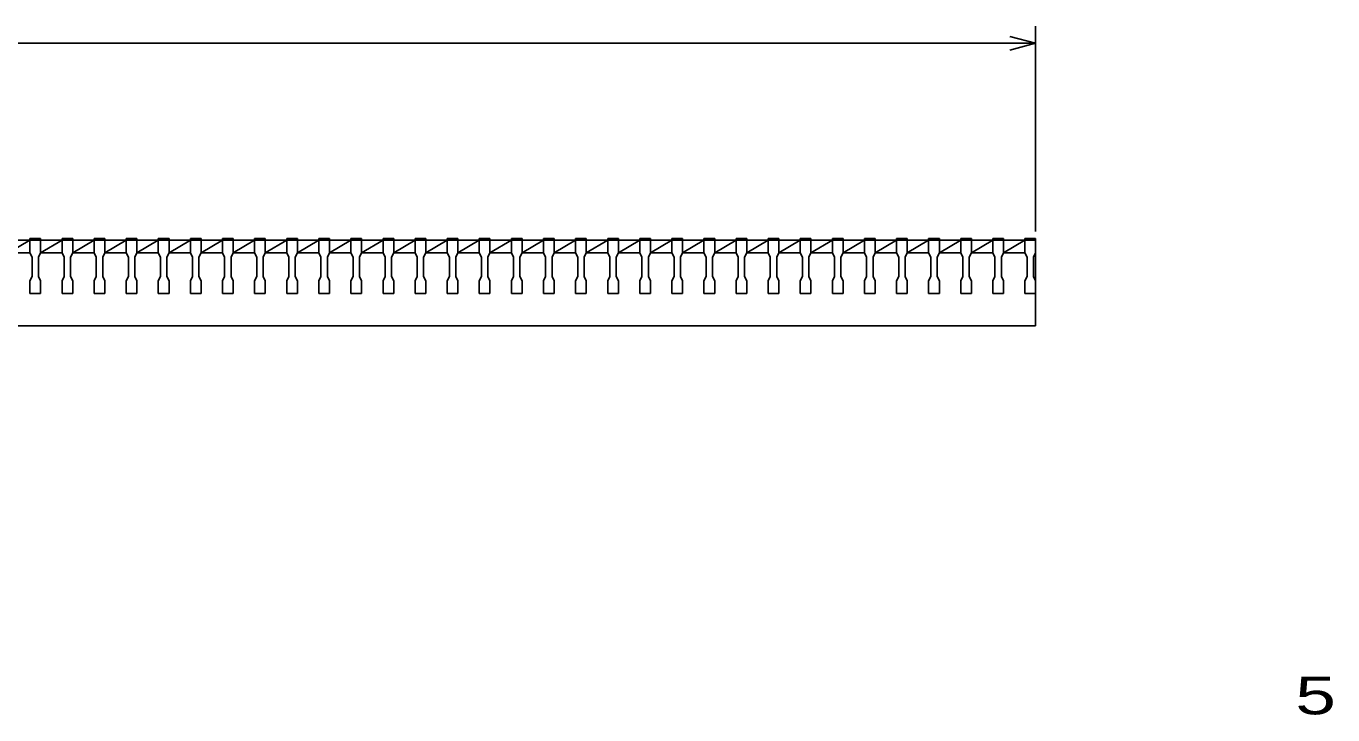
# Model space of a CAD drawing. Units: millimetres, scale not verified. Extents: x -1456 to 1385, y -1026 to 843.
# Drawn here: x -712 to -101, y -546 to -224 of the extents above; entities that cross this region are included whole.
import ezdxf
from ezdxf.enums import TextEntityAlignment as Align

# ---------------------------------------------------------------- set-up
doc = ezdxf.new("R2010")
doc.units = ezdxf.units.MM
doc.header["$LTSCALE"] = 8
for name, color, linetype, lineweight in [('16', 3, 'Continuous', 25), ('22', 4, 'Continuous', 25), ('32', 3, 'Continuous', 25)]:
    doc.layers.add(name, color=color, linetype=linetype, lineweight=lineweight)
doc.styles.add('ベクトル', font='')
doc.styles.get('ベクトル').set_extended_font_data('ベクトル')

msp = doc.modelspace()

# ---------------------------------------------------------------- linework, layer by layer
at = {"layer": '16'}
for p, q in [((-710, -324), (-710, -323.3)), ((-710, -323.3), (-705, -323.3)), ((-705, -323.3), (-705, -324)), ((-695, -324), (-695, -323.3)), ((-695, -323.3), (-690, -323.3)), ((-690, -323.3), (-690, -324)), ((-680, -324), (-680, -323.3)), ((-680, -323.3), (-675, -323.3)), ((-675, -323.3), (-675, -324)), ((-665, -324), (-665, -323.3)), ((-665, -323.3), (-660, -323.3)), ((-660, -323.3), (-660, -324)), ((-650, -324), (-650, -323.3)), ((-650, -323.3), (-645, -323.3)), ((-645, -323.3), (-645, -324)), ((-635, -324), (-635, -323.3)), ((-635, -323.3), (-630, -323.3)), ((-630, -323.3), (-630, -324)), ((-620, -324), (-620, -323.3)), ((-620, -323.3), (-615, -323.3)), ((-615, -323.3), (-615, -324)), ((-605, -324), (-605, -323.3)), ((-605, -323.3), (-600, -323.3)), ((-600, -323.3), (-600, -324)), ((-590, -324), (-590, -323.3)), ((-590, -323.3), (-585, -323.3)), ((-585, -323.3), (-585, -324)), ((-575, -324), (-575, -323.3)), ((-575, -323.3), (-570, -323.3)), ((-570, -323.3), (-570, -324)), ((-560, -324), (-560, -323.3)), ((-560, -323.3), (-555, -323.3)), ((-555, -323.3), (-555, -324)), ((-545, -324), (-545, -323.3)), ((-545, -323.3), (-540, -323.3)), ((-540, -323.3), (-540, -324)), ((-530, -324), (-530, -323.3)), ((-530, -323.3), (-525, -323.3)), ((-525, -323.3), (-525, -324)), ((-515, -324), (-515, -323.3)), ((-515, -323.3), (-510, -323.3)), ((-510, -323.3), (-510, -324)), ((-500, -324), (-500, -323.3)), ((-500, -323.3), (-495, -323.3)), ((-495, -323.3), (-495, -324)), ((-485, -324), (-485, -323.3)), ((-485, -323.3), (-480, -323.3)), ((-480, -323.3), (-480, -324)), ((-470, -324), (-470, -323.3)), ((-470, -323.3), (-465, -323.3)), ((-465, -323.3), (-465, -324)), ((-455, -324), (-455, -323.3)), ((-455, -323.3), (-450, -323.3)), ((-450, -323.3), (-450, -324)), ((-440, -324), (-440, -323.3)), ((-440, -323.3), (-435, -323.3)), ((-435, -323.3), (-435, -324)), ((-425, -324), (-425, -323.3)), ((-425, -323.3), (-420, -323.3)), ((-420, -323.3), (-420, -324)), ((-410, -324), (-410, -323.3)), ((-410, -323.3), (-405, -323.3)), ((-405, -323.3), (-405, -324)), ((-395, -324), (-395, -323.3)), ((-395, -323.3), (-390, -323.3)), ((-390, -323.3), (-390, -324)), ((-380, -324), (-380, -323.3)), ((-380, -323.3), (-375, -323.3)), ((-375, -323.3), (-375, -324)), ((-365, -324), (-365, -323.3)), ((-365, -323.3), (-360, -323.3)), ((-360, -323.3), (-360, -324)), ((-350, -324), (-350, -323.3)), ((-350, -323.3), (-345, -323.3)), ((-345, -323.3), (-345, -324)), ((-335, -324), (-335, -323.3)), ((-335, -323.3), (-330, -323.3)), ((-330, -323.3), (-330, -324)), ((-320, -324), (-320, -323.3)), ((-320, -323.3), (-315, -323.3)), ((-315, -323.3), (-315, -324)), ((-305, -324), (-305, -323.3)), ((-305, -323.3), (-300, -323.3)), ((-300, -323.3), (-300, -324)), ((-290, -324), (-290, -323.3)), ((-290, -323.3), (-285, -323.3)), ((-285, -323.3), (-285, -324)), ((-275, -324), (-275, -323.3)), ((-275, -323.3), (-270, -323.3)), ((-270, -323.3), (-270, -324)), ((-260, -324), (-260, -323.3)), ((-260, -323.3), (-255, -323.3)), ((-255, -323.3), (-255, -324)), ((-245, -324), (-245, -323.3)), ((-245, -323.3), (-240, -323.3)), ((-240, -323.3), (-240, -324)), ((-720, -324), (-710, -324)), ((-720, -330), (-710, -324)), ((-710, -324), (-710, -330)), ((-705, -324), (-710, -324)), ((-705, -330), (-705, -324)), ((-705, -324), (-695, -324)), ((-705, -330), (-695, -324)), ((-695, -324), (-695, -330)), ((-690, -324), (-695, -324)), ((-690, -330), (-690, -324)), ((-690, -324), (-680, -324)), ((-690, -330), (-680, -324)), ((-680, -324), (-680, -330)), ((-675, -324), (-680, -324)), ((-675, -330), (-675, -324)), ((-675, -324), (-665, -324)), ((-675, -330), (-665, -324)), ((-665, -324), (-665, -330)), ((-660, -324), (-665, -324)), ((-660, -330), (-660, -324)), ((-660, -324), (-650, -324)), ((-660, -330), (-650, -324)), ((-650, -324), (-650, -330)), ((-645, -324), (-650, -324)), ((-645, -330), (-645, -324)), ((-645, -324), (-635, -324)), ((-645, -330), (-635, -324)), ((-635, -324), (-635, -330)), ((-630, -324), (-635, -324)), ((-630, -330), (-630, -324)), ((-630, -324), (-620, -324)), ((-630, -330), (-620, -324)), ((-620, -324), (-620, -330)), ((-615, -324), (-620, -324)), ((-615, -330), (-615, -324)), ((-615, -324), (-605, -324)), ((-615, -330), (-605, -324)), ((-605, -324), (-605, -330)), ((-600, -324), (-605, -324)), ((-600, -330), (-600, -324)), ((-600, -324), (-590, -324)), ((-600, -330), (-590, -324)), ((-590, -324), (-590, -330)), ((-585, -324), (-590, -324)), ((-585, -330), (-585, -324)), ((-585, -324), (-575, -324)), ((-585, -330), (-575, -324)), ((-575, -324), (-575, -330)), ((-570, -324), (-575, -324)), ((-570, -330), (-570, -324)), ((-570, -324), (-560, -324)), ((-570, -330), (-560, -324)), ((-560, -324), (-560, -330)), ((-555, -324), (-560, -324)), ((-555, -330), (-555, -324)), ((-555, -324), (-545, -324)), ((-555, -330), (-545, -324)), ((-545, -324), (-545, -330)), ((-540, -324), (-545, -324)), ((-540, -330), (-540, -324)), ((-540, -324), (-530, -324)), ((-540, -330), (-530, -324)), ((-530, -324), (-530, -330)), ((-525, -324), (-530, -324)), ((-525, -330), (-525, -324)), ((-525, -324), (-515, -324)), ((-525, -330), (-515, -324)), ((-515, -324), (-515, -330)), ((-510, -324), (-515, -324)), ((-510, -330), (-510, -324)), ((-510, -324), (-500, -324)), ((-510, -330), (-500, -324)), ((-500, -324), (-500, -330)), ((-495, -324), (-500, -324)), ((-495, -330), (-495, -324)), ((-495, -324), (-485, -324)), ((-495, -330), (-485, -324)), ((-485, -324), (-485, -330)), ((-480, -324), (-485, -324)), ((-480, -330), (-480, -324)), ((-480, -324), (-470, -324)), ((-480, -330), (-470, -324)), ((-470, -324), (-470, -330)), ((-465, -324), (-470, -324)), ((-465, -330), (-465, -324)), ((-465, -324), (-455, -324)), ((-465, -330), (-455, -324)), ((-455, -324), (-455, -330)), ((-450, -324), (-455, -324)), ((-450, -330), (-450, -324)), ((-450, -324), (-440, -324)), ((-450, -330), (-440, -324)), ((-440, -324), (-440, -330)), ((-435, -324), (-440, -324)), ((-435, -330), (-435, -324)), ((-435, -324), (-425, -324)), ((-435, -330), (-425, -324)), ((-425, -324), (-425, -330)), ((-420, -324), (-425, -324)), ((-420, -330), (-420, -324)), ((-420, -324), (-410, -324)), ((-420, -330), (-410, -324)), ((-410, -324), (-410, -330)), ((-405, -324), (-410, -324)), ((-405, -330), (-405, -324)), ((-405, -324), (-395, -324)), ((-405, -330), (-395, -324)), ((-395, -324), (-395, -330)), ((-390, -324), (-395, -324)), ((-390, -330), (-390, -324)), ((-390, -324), (-380, -324)), ((-390, -330), (-380, -324)), ((-380, -324), (-380, -330)), ((-375, -324), (-380, -324)), ((-375, -330), (-375, -324)), ((-375, -324), (-365, -324)), ((-375, -330), (-365, -324)), ((-365, -324), (-365, -330)), ((-360, -324), (-365, -324)), ((-360, -330), (-360, -324)), ((-360, -324), (-350, -324)), ((-360, -330), (-350, -324)), ((-350, -324), (-350, -330)), ((-345, -324), (-350, -324)), ((-345, -330), (-345, -324)), ((-345, -324), (-335, -324)), ((-345, -330), (-335, -324)), ((-335, -324), (-335, -330)), ((-330, -324), (-335, -324)), ((-330, -330), (-330, -324)), ((-330, -324), (-320, -324)), ((-330, -330), (-320, -324)), ((-320, -324), (-320, -330)), ((-315, -324), (-320, -324)), ((-315, -330), (-315, -324)), ((-315, -324), (-305, -324)), ((-315, -330), (-305, -324)), ((-305, -324), (-305, -330)), ((-300, -324), (-305, -324)), ((-300, -330), (-300, -324)), ((-300, -324), (-290, -324)), ((-300, -330), (-290, -324)), ((-290, -324), (-290, -330)), ((-285, -324), (-290, -324)), ((-285, -330), (-285, -324)), ((-285, -324), (-275, -324)), ((-285, -330), (-275, -324)), ((-275, -324), (-275, -330)), ((-270, -324), (-275, -324)), ((-270, -330), (-270, -324)), ((-270, -324), (-260, -324)), ((-270, -330), (-260, -324)), ((-260, -324), (-260, -330)), ((-255, -324), (-260, -324)), ((-255, -330), (-255, -324)), ((-255, -324), (-245, -324)), ((-255, -330), (-245, -324)), ((-245, -324), (-245, -330)), ((-240, -324), (-245, -324)), ((-240, -330), (-240, -324)), ((-240, -364), (-240, -324)), ((-720, -330), (-710, -330)), ((-710, -330), (-709, -332)), ((-709, -332), (-709, -341)), ((-706, -332), (-705, -330)), ((-706, -341), (-706, -332)), ((-705, -330), (-695, -330)), ((-695, -330), (-694, -332)), ((-694, -332), (-694, -341)), ((-691, -332), (-690, -330)), ((-691, -341), (-691, -332)), ((-690, -330), (-680, -330)), ((-680, -330), (-679, -332)), ((-679, -332), (-679, -341)), ((-676, -332), (-675, -330)), ((-676, -341), (-676, -332)), ((-675, -330), (-665, -330)), ((-665, -330), (-664, -332)), ((-664, -332), (-664, -341)), ((-661, -332), (-660, -330)), ((-661, -341), (-661, -332)), ((-660, -330), (-650, -330)), ((-650, -330), (-649, -332)), ((-649, -332), (-649, -341)), ((-646, -332), (-645, -330)), ((-646, -341), (-646, -332)), ((-645, -330), (-635, -330)), ((-635, -330), (-634, -332)), ((-634, -332), (-634, -341)), ((-631, -332), (-630, -330)), ((-631, -341), (-631, -332)), ((-630, -330), (-620, -330)), ((-620, -330), (-619, -332)), ((-619, -332), (-619, -341)), ((-616, -332), (-615, -330)), ((-616, -341), (-616, -332)), ((-615, -330), (-605, -330)), ((-605, -330), (-604, -332)), ((-604, -332), (-604, -341)), ((-601, -332), (-600, -330)), ((-601, -341), (-601, -332)), ((-600, -330), (-590, -330)), ((-590, -330), (-589, -332)), ((-589, -332), (-589, -341)), ((-586, -332), (-585, -330)), ((-586, -341), (-586, -332)), ((-585, -330), (-575, -330)), ((-575, -330), (-574, -332)), ((-574, -332), (-574, -341)), ((-571, -332), (-570, -330)), ((-571, -341), (-571, -332)), ((-570, -330), (-560, -330)), ((-560, -330), (-559, -332)), ((-559, -332), (-559, -341)), ((-556, -332), (-555, -330)), ((-556, -341), (-556, -332)), ((-555, -330), (-545, -330)), ((-545, -330), (-544, -332)), ((-544, -332), (-544, -341)), ((-541, -332), (-540, -330)), ((-541, -341), (-541, -332)), ((-540, -330), (-530, -330)), ((-530, -330), (-529, -332)), ((-529, -332), (-529, -341)), ((-526, -332), (-525, -330)), ((-526, -341), (-526, -332)), ((-525, -330), (-515, -330)), ((-515, -330), (-514, -332)), ((-514, -332), (-514, -341)), ((-511, -332), (-510, -330)), ((-511, -341), (-511, -332)), ((-510, -330), (-500, -330)), ((-500, -330), (-499, -332)), ((-499, -332), (-499, -341)), ((-496, -332), (-495, -330)), ((-496, -341), (-496, -332)), ((-495, -330), (-485, -330)), ((-485, -330), (-484, -332)), ((-484, -332), (-484, -341)), ((-481, -332), (-480, -330)), ((-481, -341), (-481, -332)), ((-480, -330), (-470, -330)), ((-470, -330), (-469, -332)), ((-469, -332), (-469, -341)), ((-466, -332), (-465, -330)), ((-466, -341), (-466, -332)), ((-465, -330), (-455, -330)), ((-455, -330), (-454, -332)), ((-454, -332), (-454, -341)), ((-451, -332), (-450, -330)), ((-451, -341), (-451, -332)), ((-450, -330), (-440, -330)), ((-440, -330), (-439, -332)), ((-439, -332), (-439, -341)), ((-436, -332), (-435, -330)), ((-436, -341), (-436, -332)), ((-435, -330), (-425, -330)), ((-425, -330), (-424, -332)), ((-424, -332), (-424, -341)), ((-421, -332), (-420, -330)), ((-421, -341), (-421, -332)), ((-420, -330), (-410, -330)), ((-410, -330), (-409, -332)), ((-409, -332), (-409, -341)), ((-406, -332), (-405, -330)), ((-406, -341), (-406, -332)), ((-405, -330), (-395, -330)), ((-395, -330), (-394, -332)), ((-394, -332), (-394, -341)), ((-391, -332), (-390, -330)), ((-391, -341), (-391, -332)), ((-390, -330), (-380, -330)), ((-380, -330), (-379, -332)), ((-379, -332), (-379, -341)), ((-376, -332), (-375, -330)), ((-376, -341), (-376, -332)), ((-375, -330), (-365, -330)), ((-365, -330), (-364, -332)), ((-364, -332), (-364, -341)), ((-361, -332), (-360, -330)), ((-361, -341), (-361, -332)), ((-360, -330), (-350, -330)), ((-350, -330), (-349, -332)), ((-349, -332), (-349, -341)), ((-346, -332), (-345, -330)), ((-346, -341), (-346, -332)), ((-345, -330), (-335, -330)), ((-335, -330), (-334, -332)), ((-334, -332), (-334, -341)), ((-331, -332), (-330, -330)), ((-331, -341), (-331, -332)), ((-330, -330), (-320, -330)), ((-320, -330), (-319, -332)), ((-319, -332), (-319, -341)), ((-316, -332), (-315, -330)), ((-316, -341), (-316, -332)), ((-315, -330), (-305, -330)), ((-305, -330), (-304, -332)), ((-304, -332), (-304, -341)), ((-301, -332), (-300, -330)), ((-301, -341), (-301, -332)), ((-300, -330), (-290, -330)), ((-290, -330), (-289, -332)), ((-289, -332), (-289, -341)), ((-286, -332), (-285, -330)), ((-286, -341), (-286, -332)), ((-285, -330), (-275, -330)), ((-275, -330), (-274, -332)), ((-274, -332), (-274, -341)), ((-271, -332), (-270, -330)), ((-271, -341), (-271, -332)), ((-270, -330), (-260, -330)), ((-260, -330), (-259, -332)), ((-259, -332), (-259, -341)), ((-256, -332), (-255, -330)), ((-256, -341), (-256, -332)), ((-255, -330), (-245, -330)), ((-245, -330), (-244, -332)), ((-244, -332), (-244, -341)), ((-241, -332), (-240, -330)), ((-241, -341), (-241, -332)), ((-709, -341), (-710, -343)), ((-705, -343), (-706, -341)), ((-694, -341), (-695, -343)), ((-690, -343), (-691, -341)), ((-679, -341), (-680, -343)), ((-675, -343), (-676, -341)), ((-664, -341), (-665, -343)), ((-660, -343), (-661, -341)), ((-649, -341), (-650, -343)), ((-645, -343), (-646, -341)), ((-634, -341), (-635, -343)), ((-630, -343), (-631, -341)), ((-619, -341), (-620, -343)), ((-615, -343), (-616, -341)), ((-604, -341), (-605, -343)), ((-600, -343), (-601, -341)), ((-589, -341), (-590, -343)), ((-585, -343), (-586, -341)), ((-574, -341), (-575, -343)), ((-570, -343), (-571, -341)), ((-559, -341), (-560, -343)), ((-555, -343), (-556, -341)), ((-544, -341), (-545, -343)), ((-540, -343), (-541, -341)), ((-529, -341), (-530, -343)), ((-525, -343), (-526, -341)), ((-514, -341), (-515, -343)), ((-510, -343), (-511, -341)), ((-499, -341), (-500, -343)), ((-495, -343), (-496, -341)), ((-484, -341), (-485, -343)), ((-480, -343), (-481, -341)), ((-469, -341), (-470, -343)), ((-465, -343), (-466, -341)), ((-454, -341), (-455, -343)), ((-450, -343), (-451, -341)), ((-439, -341), (-440, -343)), ((-435, -343), (-436, -341)), ((-424, -341), (-425, -343)), ((-420, -343), (-421, -341)), ((-409, -341), (-410, -343)), ((-405, -343), (-406, -341)), ((-394, -341), (-395, -343)), ((-390, -343), (-391, -341)), ((-379, -341), (-380, -343)), ((-375, -343), (-376, -341)), ((-364, -341), (-365, -343)), ((-360, -343), (-361, -341)), ((-349, -341), (-350, -343)), ((-345, -343), (-346, -341)), ((-334, -341), (-335, -343)), ((-330, -343), (-331, -341)), ((-319, -341), (-320, -343)), ((-315, -343), (-316, -341)), ((-304, -341), (-305, -343)), ((-300, -343), (-301, -341)), ((-289, -341), (-290, -343)), ((-285, -343), (-286, -341)), ((-274, -341), (-275, -343)), ((-270, -343), (-271, -341)), ((-259, -341), (-260, -343)), ((-255, -343), (-256, -341)), ((-244, -341), (-245, -343)), ((-240, -343), (-241, -341)), ((-710, -343), (-710, -349)), ((-705, -349), (-705, -343)), ((-695, -343), (-695, -349)), ((-690, -349), (-690, -343)), ((-680, -343), (-680, -349)), ((-675, -349), (-675, -343)), ((-665, -343), (-665, -349)), ((-660, -349), (-660, -343)), ((-650, -343), (-650, -349)), ((-645, -349), (-645, -343)), ((-635, -343), (-635, -349)), ((-630, -349), (-630, -343)), ((-620, -343), (-620, -349)), ((-615, -349), (-615, -343)), ((-605, -343), (-605, -349)), ((-600, -349), (-600, -343)), ((-590, -343), (-590, -349)), ((-585, -349), (-585, -343)), ((-575, -343), (-575, -349)), ((-570, -349), (-570, -343)), ((-560, -343), (-560, -349)), ((-555, -349), (-555, -343)), ((-545, -343), (-545, -349)), ((-540, -349), (-540, -343)), ((-530, -343), (-530, -349)), ((-525, -349), (-525, -343)), ((-515, -343), (-515, -349)), ((-510, -349), (-510, -343)), ((-500, -343), (-500, -349)), ((-495, -349), (-495, -343)), ((-485, -343), (-485, -349)), ((-480, -349), (-480, -343)), ((-470, -343), (-470, -349)), ((-465, -349), (-465, -343)), ((-455, -343), (-455, -349)), ((-450, -349), (-450, -343)), ((-440, -343), (-440, -349)), ((-435, -349), (-435, -343)), ((-425, -343), (-425, -349)), ((-420, -349), (-420, -343)), ((-410, -343), (-410, -349)), ((-405, -349), (-405, -343)), ((-395, -343), (-395, -349)), ((-390, -349), (-390, -343)), ((-380, -343), (-380, -349)), ((-375, -349), (-375, -343)), ((-365, -343), (-365, -349)), ((-360, -349), (-360, -343)), ((-350, -343), (-350, -349)), ((-345, -349), (-345, -343)), ((-335, -343), (-335, -349)), ((-330, -349), (-330, -343)), ((-320, -343), (-320, -349)), ((-315, -349), (-315, -343)), ((-305, -343), (-305, -349)), ((-300, -349), (-300, -343)), ((-290, -343), (-290, -349)), ((-285, -349), (-285, -343)), ((-275, -343), (-275, -349)), ((-270, -349), (-270, -343)), ((-260, -343), (-260, -349)), ((-255, -349), (-255, -343)), ((-245, -343), (-245, -349)), ((-240, -349), (-240, -343)), ((-710, -349), (-705, -349)), ((-695, -349), (-690, -349)), ((-680, -349), (-675, -349)), ((-665, -349), (-660, -349)), ((-650, -349), (-645, -349)), ((-635, -349), (-630, -349)), ((-620, -349), (-615, -349)), ((-605, -349), (-600, -349)), ((-590, -349), (-585, -349)), ((-575, -349), (-570, -349)), ((-560, -349), (-555, -349)), ((-545, -349), (-540, -349)), ((-530, -349), (-525, -349)), ((-515, -349), (-510, -349)), ((-500, -349), (-495, -349)), ((-485, -349), (-480, -349)), ((-470, -349), (-465, -349)), ((-455, -349), (-450, -349)), ((-440, -349), (-435, -349)), ((-425, -349), (-420, -349)), ((-410, -349), (-405, -349)), ((-395, -349), (-390, -349)), ((-380, -349), (-375, -349)), ((-365, -349), (-360, -349)), ((-350, -349), (-345, -349)), ((-335, -349), (-330, -349)), ((-320, -349), (-315, -349)), ((-305, -349), (-300, -349)), ((-290, -349), (-285, -349)), ((-275, -349), (-270, -349)), ((-260, -349), (-255, -349)), ((-245, -349), (-240, -349)), ((-1235, -364), (-240, -364))]:
    msp.add_line(p, q, dxfattribs=at)
at = {"layer": '22'}
for p, q in [((-240, -320), (-240, -224)), ((-1235, -232), (-240, -232)), ((-240, -232), (-252, -228.8)), ((-252, -235.2), (-240, -232))]:
    msp.add_line(p, q, dxfattribs=at)

# ---------------------------------------------------------------- texts
at = {"layer": '32', "color": 4, "style": 'ベクトル', "width": 1.45}
msp.add_text('5', height=17.6, dxfattribs=at).set_placement((-109.156, -550.862), align=Align.BOTTOM_CENTER)

doc.saveas('drawing.dxf')
